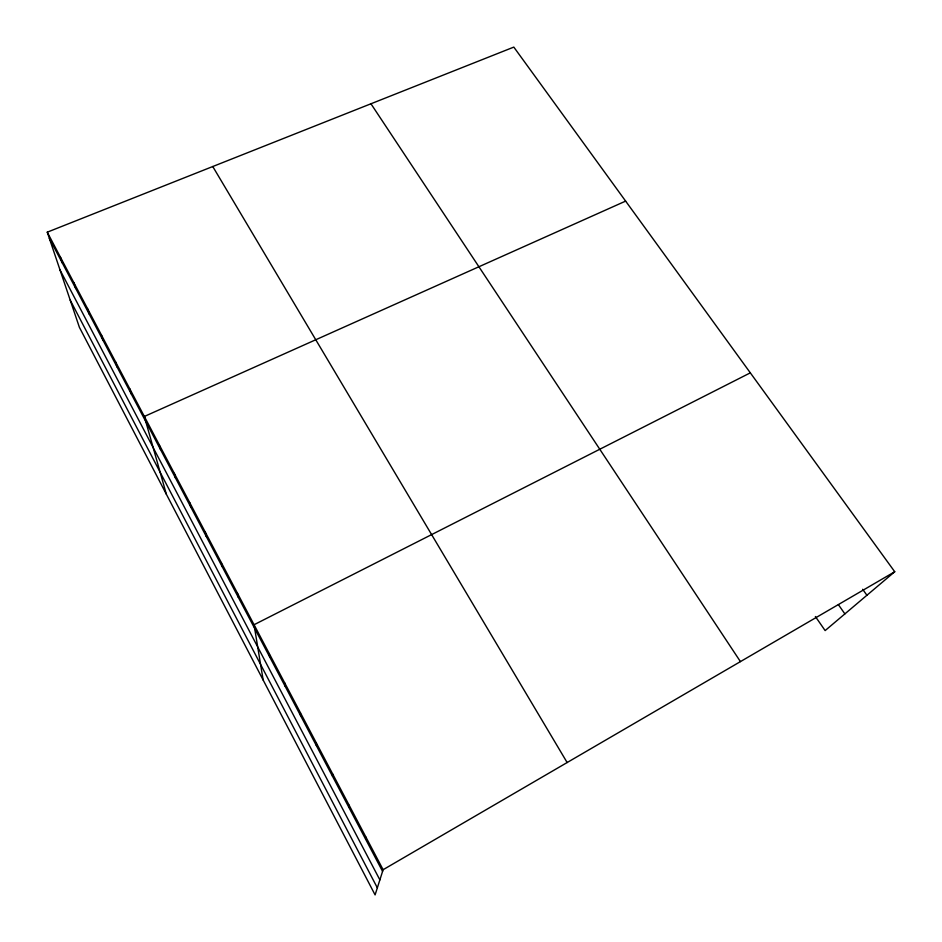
<?xml version="1.0" encoding="UTF-8"?>
<svg xmlns="http://www.w3.org/2000/svg" width="942" height="942" viewBox="0 0 942 942"><rect width="100%" height="100%" fill="white"/><g stroke="black" fill="none" stroke-linecap="round" stroke-linejoin="round"><path stroke-width="1.41" d="M332.526 776.314L332.597 773.829M348.917 807.447L349.141 805.222M365.59 839.134L365.967 837.179M894.735 571.747L383.111 869.713L375.093 894.9L79.375 327.274L47.265 232.179L513.814 47.1L894.735 571.747L825.133 630.587L815.383 616.515M750.315 372.844L254.057 624.734L263.148 680.03M625.629 201.105L144.35 416.458L166.334 494.185M862.66 589.28L866.923 595.262M838.392 604.658L844.88 613.89M370.96 103.773L740.436 661.614M212.762 166.522L567.143 762.537M47.265 232.179L383.111 869.713M49.361 238.361L382.57 871.385M60.041 270.024L379.873 879.887M70.214 300.157L377.342 887.847M60.441 257.19L62.455 263.242M73.841 282.624L75.76 288.535M87.465 308.493L89.302 314.251M101.324 334.799L103.067 340.392M115.419 361.551L117.067 366.991M129.761 388.763L131.303 394.039M159.186 444.648L160.529 449.546M174.294 473.32L175.518 478.041M189.683 502.522L190.79 507.043M205.332 532.242L206.322 536.563M221.276 562.515L222.147 566.613M237.514 593.33L238.255 597.216M269.235 653.548L269.706 656.974M284.672 682.844L285.014 686.059M300.368 712.647L300.58 715.626M316.347 742.979L316.418 745.711"/></g></svg>
